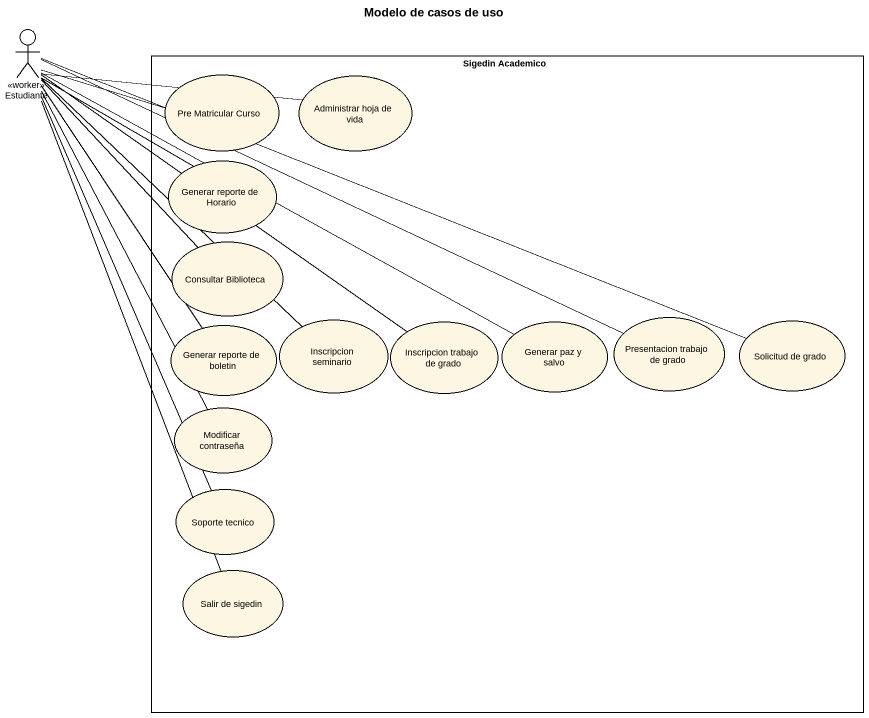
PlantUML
@startuml
title Modelo de casos de uso
actor Estudiante <<worker>>
rectangle "Sigedin Academico" as Sigedin_Academico {
  usecase "Pre Matricular Curso" as Pre_Matricular_Curso
  usecase "Administrar hoja de vida" as Administrar_hoja_de_vida
  usecase "Generar reporte de Horario" as Generar_reporte_de_Horario
  usecase "Consultar Biblioteca" as Consultar_Biblioteca
  usecase "Generar reporte de boletin" as Generar_reporte_de_boletin
  usecase "Inscripcion seminario" as Inscripcion_seminario
  usecase "Inscripcion trabajo de grado" as Inscripcion_trabajo_de_grado
  usecase "Generar paz y salvo" as Generar_paz_y_salvo
  usecase "Presentacion trabajo de grado" as Presentacion_trabajo_de
  usecase "Solicitud de grado" as Solicitud_de_grado
  usecase "Modificar contraseña" as Modificar_contraseña
  usecase "Soporte tecnico" as Soporte_tecnico
  usecase "Salir de sigedin" as Salir_de_sigedin
}
Estudiante -right- Pre_Matricular_Curso
Estudiante -right- Administrar_hoja_de_vida
Estudiante -- Generar_reporte_de_Horario
Estudiante -- Consultar_Biblioteca
Estudiante -- Consultar_Biblioteca
Estudiante -- Generar_reporte_de_boletin
Estudiante -- Inscripcion_seminario
Estudiante -- Inscripcion_trabajo_de_grado
Estudiante -right- Generar_paz_y_salvo
Estudiante -right- Presentacion_trabajo_de
Estudiante -right- Solicitud_de_grado
Estudiante -- Modificar_contraseña
Estudiante -- Soporte_tecnico
Estudiante -- Salir_de_sigedin
@enduml
